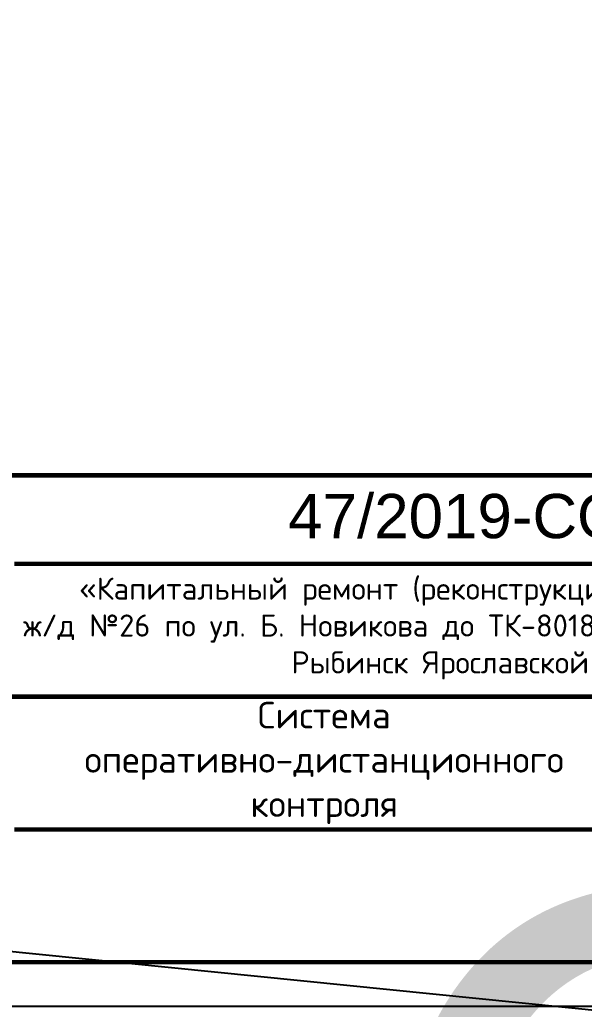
# Model space of a CAD drawing. Header units: millimetres. Extents: x -112426 to 8831, y 1218 to 38707.
# Drawn here: x 6098.1 to 6161.8, y 1401.4 to 1513.2 of the extents above; entities that cross this region are included whole.
import ezdxf
from ezdxf.enums import TextEntityAlignment as Align

# ---------------------------------------------------------------- set-up
doc = ezdxf.new("R2018")
doc.units = ezdxf.units.MM
doc.layers.add('Размеры на чертеже', color=250, linetype='Continuous', lineweight=25)
doc.styles.add('-ISOCPEUR-', font='isocpeur.ttf')
doc.styles.get("Standard").update_dxf_attribs({"font": 'arial.ttf'})

# ---------------------------------------------------------------- blocks, each defined once
blk = doc.blocks.new('*U168')
blk.add_lwpolyline([(0, 0), (420, 0), (420, -297), (0, -297)], close=True)
at = {"const_width": 0.5}
blk.add_lwpolyline([(20, -5), (415, -5), (415, -292), (20, -292)], close=True, dxfattribs=at)
for points in [[(230, -292), (230, -237), (415, -237)], [(295, -247), (415, -247)], [(230, -262), (415, -262)], [(295, -277), (415, -277)]]:
    blk.add_lwpolyline(points, dxfattribs=at)
at = {"style": '-ISOCPEUR-'}
for s, insert, char_height, width, attachment_point in [('\\pxi1.28618,qc;{\\C7;«Капитальный ремонт (реконструкция) тепловых сетей от УП у ж/д №26 по ул. Б. Новикова до ТК-8018 ул. Расплетина, д 7 в ГО г. Рыбинск Ярославской области».}', (296.05, -248.55), 2.5, 110.5288, 1), ('Система оперативно-дистанционного контроля ', (330, -269.5), 3, 70, 5)]:
    blk.add_mtext(s, dxfattribs=dict(at, insert=insert, char_height=char_height, width=width, attachment_point=attachment_point))
blk.add_attdef('РАЗРАБОТАЛ', text='', height=2.5, dxfattribs=at).set_placement((250.5, -264.22), align=Align.MIDDLE_LEFT)
at = {"style": '-ISOCPEUR-', "flags": 8}
for tag, height, p in [('ДАТА', 2.5, (290.07, -264.4)), ('ДАТА1', 2.5, (290.07, -269.4)), ('ЛИСТ', 3, (386.39, -271.92)), ('ЛИСТОВ', 3, (403.89, -271.92)), ('ФОРМАТ', 3, (380.97, -294.75))]:
    blk.add_attdef(tag, text='', height=height, dxfattribs=at).set_placement(p, align=Align.MIDDLE_CENTER)
at = {"style": '-ISOCPEUR-'}
blk.add_attdef('ПРОВЕРИЛ', (250.75, -270.73), '', height=2.5, dxfattribs=at)
at = {"lineweight": 30, "flags": 104}
blk.add_attdef('ИМЯ_ЧЕРТЕЖА', text='', height=3, dxfattribs=at).set_placement((333.63, -284.13), align=Align.MIDDLE_CENTER)

msp = doc.modelspace()

# ---------------------------------------------------------------- linework, layer by layer
msp.add_line((1022.192, 1920.504), (6776.04, 1339.375))

# ---------------------------------------------------------------- block references
at = {"layer": 'Размеры на чертеже', "lineweight": 90}
ref = msp.add_blockref('*U168', (5352.56, 1698.716), dxfattribs=at)
lines = msp.add_mtext('Спецификация использованного оборудования и материалов', dxfattribs={"layer": '0', "insert": (5686.186, 1414.591), "char_height": 70, "attachment_point": 1})
ref.add_attrib('ИМЯ_ЧЕРТЕЖА', '', (5686.186, 1414.591), dxfattribs={"flags": 104}).embed_mtext(lines)
ref = msp.add_blockref('*U168', (5802.457, 1698.716), dxfattribs=at)
lines = msp.add_mtext('Спецификация использованного оборудования и материалов', dxfattribs={"layer": '0', "insert": (6136.083, 1414.591), "char_height": 70, "attachment_point": 1})
ref.add_attrib('ИМЯ_ЧЕРТЕЖА', '', (6136.083, 1414.591), dxfattribs={"flags": 104}).embed_mtext(lines)

# ---------------------------------------------------------------- texts
at = {"insert": (6128.392, 1459.613), "char_height": 5, "width": 38.3472, "attachment_point": 1}
msp.add_mtext('47/2019-СОДК.С', dxfattribs=at)

doc.saveas('drawing.dxf')
